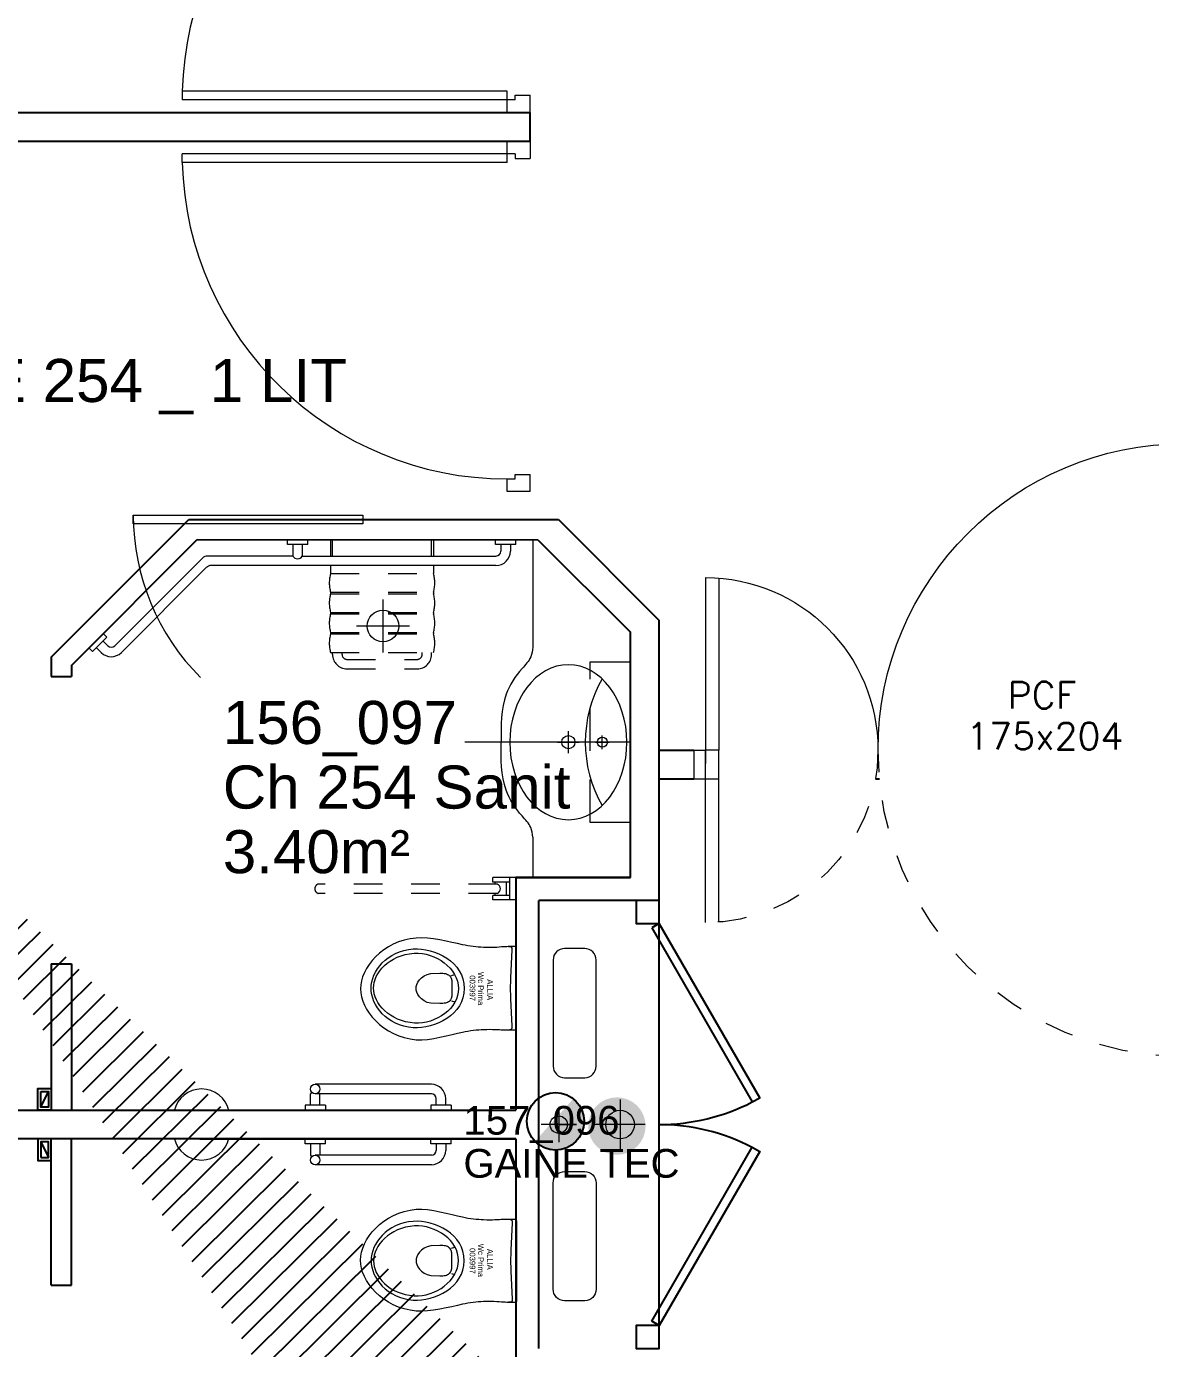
# Model space of a CAD drawing. Header units: millimetres. Extents: x -11 to 211, y -5 to 120.
# Drawn here: x 155.096 to 159.012, y 95.491 to 100.096 of the extents above; entities that cross this region are included whole.
import ezdxf
from ezdxf.enums import TextEntityAlignment as Align

# ---------------------------------------------------------------- set-up
doc = ezdxf.new("R2010")
doc.units = ezdxf.units.MM
doc.header["$LTSCALE"] = 0.1
doc.header["$MEASUREMENT"] = 0
for name, pattern in [('AXES2', [1.125, 0.75, -0.125, 0.125, -0.125]), ('CACHÉ', [0.25, 0.125, -0.125]), ('CONTINU', [0]), ('HIDDEN2', [0.1875, 0.125, -0.0625])]:
    doc.linetypes.add(name, pattern=pattern)
doc.layers.get('0').update_dxf_attribs({"linetype": 'CONTINUOUS'})
for name, color, linetype in [('150 Chute Eaux Usées -Eaux Vannes', 7, 'CONTINUOUS'), ('A_AGENC', 204, 'CONTINUOUS'), ('A_Etiqu_Gaine', 8, 'CONTINUOUS'), ('A_Etiqu_Gaine_ancien', 8, 'CONTINUOUS'), ('A_Etiqu_Gaine_code', 8, 'CONTINUOUS'), ('A_Etiqu_Local', 8, 'CONTINUOUS'), ('A_HACH_STRUC', 7, 'CONTINUOUS'), ('A_MUR_CLOIS', 7, 'CONTINU'), ('A_MURS_CLOI', 7, 'CONTINUOUS')]:
    doc.layers.add(name, color=color, linetype=linetype)
for name, color, linetype, lineweight in [('A_PORT', 8, 'CONTINUOUS', 0), ('A_PORTE', 8, 'CONTINU', 0), ('A_SANI', 5, 'CONTINU', 0)]:
    doc.layers.add(name, color=color, linetype=linetype, lineweight=lineweight)
doc.styles.add('Attribut', font='arial.ttf')
doc.styles.add('ROMANS8', font='romans8', dxfattribs={"height": 10})

# ---------------------------------------------------------------- blocks, each defined once
blk = doc.blocks.new('A_Etiqu_Local')
at = {"style": 'Attribut', "flags": 1}
for tag, p in [('CODE_HOPITAL', (-0.4463, 1.632)), ('CODE_SITE', (-0.4463, 1.407)), ('CODE_BATIMENT', (-0.4463, 1.182)), ('CODE_SECTEUR', (-0.4463, 0.957)), ('CODE_ETAGE', (-0.4463, 0.732)), ('NOM_NORMALISE', (-0.4463, -0.843)), ('SECTEUR_ACTIVITE', (-0.4463, -1.068)), ('SOUS_SECTEUR_ACTIVITE', (-0.4463, -1.293)), ('VOLUME', (-0.4463, -1.518)), ('SERVICE', (-0.4463, -1.743)), ('CODE_UG', (-0.4463, -1.968)), ('CODE_UA', (-0.4463, -2.193)), ('CODE_POLE', (-0.4463, -2.418)), ('OCCUPANT_EXTERNE', (-0.4463, -2.643)), ('DISPONIBILITE', (-0.4463, -2.868)), ('ACCES_HANDICAPES', (-0.4463, -3.093)), ('NATURE_SOL', (-0.4463, -3.318)), ('RISQUE_LABORATOIRE', (-0.4463, -3.543)), ('AMIANTE', (-0.4463, -3.768))]:
    blk.add_attdef(tag, p, '', height=0.15, dxfattribs=at)
at = {"layer": 'A_Etiqu_Local', "style": 'Attribut'}
for tag, p in [('CODE_PIECE', (-0.4463, 0.282)), ('NOM_USAGE', (-0.4463, 0.057)), ('SURFACE', (-0.4463, -0.168))]:
    blk.add_attdef(tag, p, '', height=0.15, dxfattribs=at)
blk = doc.blocks.new('A_Etiqu_Gaine')
at = {"style": 'Attribut', "flags": 1}
for tag, p in [('CODE_HOPITAL', (-0.4323, 0.8651)), ('CODE_SITE', (-0.4323, 0.7151)), ('CODE_BATIMENT', (-0.4323, 0.5651)), ('CODE_SECTEUR', (-0.4323, 0.4151)), ('CODE_ETAGE', (-0.4323, 0.2651)), ('NOM_NORMALISE', (-0.4323, -0.3349)), ('SECTEUR_ACTIVITE', (-0.4323, -0.4849)), ('SOUS_SECTEUR_ACTIVITE', (-0.4323, -0.6349)), ('SURFACE', (-0.4323, -0.7849)), ('CODE_UG', (-0.4323, -0.9349)), ('CODE_POLE', (-0.4323, -1.0849)), ('AMIANTE', (-0.4323, -1.2349))]:
    blk.add_attdef(tag, p, '', height=0.1, dxfattribs=at)
at = {"layer": 'A_Etiqu_Gaine', "style": 'Attribut'}
blk.add_attdef('NOM_USAGE', (-0.4323, -0.1849), '', height=0.1, dxfattribs=at)
at = {"layer": 'A_Etiqu_Gaine_ancien', "style": 'Attribut'}
blk.add_attdef('CODE_PIECE_ANCIEN', (-0.4323, 0.1151), '', height=0.1, dxfattribs=at)
at = {"layer": 'A_Etiqu_Gaine_code', "style": 'Attribut'}
blk.add_attdef('CODE_PIECE', (-0.4323, -0.0349), '', height=0.1, dxfattribs=at)
blk = doc.blocks.new('-P175bt10')
at = {"layer": 'A_PORT', "linetype": 'Continuous'}
for p, q in [((0.0408, 1.1675), (0.0408, 0.1)), ((0.0875, 1.1665), (0.0875, 0.1)), ((1.6625, 0.699), (1.6625, 0.1)), ((1.7092, 0.7008), (1.7092, 0.1)), ((0, 0.1), (0, 0)), ((0, 0.1), (0.0408, 0.1)), ((0.0408, 0.1), (0.0875, 0.1)), ((0.0408, 0.1), (0.0408, 0.0533)), ((0.0408, -0.9675), (0.0408, 0.1)), ((0.0875, -0.9665), (0.0875, 0.1)), ((1.6625, 0.1), (1.7092, 0.1)), ((1.6625, -0.499), (1.6625, 0.1)), ((1.7092, 0.1), (1.7092, 0.0533)), ((1.75, 0.1), (1.7092, 0.1)), ((1.7092, -0.5008), (1.7092, 0.1)), ((1.75, 0.1), (1.75, 0))]:
    blk.add_line(p, q, dxfattribs=at)
at = {"layer": 'A_PORT'}
for p, q in [((0, 0), (0.0875, 0)), ((1.75, 0), (1.6625, 0))]:
    blk.add_line(p, q, dxfattribs=at)
at = {"layer": 'A_PORT', "linetype": 'Continuous'}
for centre, radius, start, end in [((0.0408, 0.1), 1.0675, 0, 90), ((1.7092, 0.1), 0.6008, 90, 180)]:
    blk.add_arc(centre, radius, start, end, dxfattribs=at)
at = {"layer": 'A_PORT', "linetype": 'CACHÉ'}
for centre, radius, start, end in [((0.0408, 0.1), 1.0675, 270, 0), ((1.7092, 0.1), 0.6008, 180, 270)]:
    blk.add_arc(centre, radius, start, end, dxfattribs=at)
at = {"layer": 'A_PORT', "linetype": 'Continuous', "style": 'ROMANS8'}
for tag, p in [('PCF', (0.5371, 0.2448)), ('175X204', (0.5272, 0.1021))]:
    blk.add_attdef(tag, text='', height=0.0933, dxfattribs=at).set_placement(p, align=Align.CENTER)

msp = doc.modelspace()

# ---------------------------------------------------------------- hatches: boundary and pattern name
at = {"layer": '150 Chute Eaux Usées -Eaux Vannes', "linetype": 'Continuous'}
for points in [[(156.8672, 96.2131, 0.673684), (157.0389, 96.2828, 0.229561), (157.0009, 96.3612)], [(157.0527, 96.2663, 1), (157.2527, 96.2663, 1)]]:
    msp.add_hatch(color=8, dxfattribs=at).paths.add_polyline_path(points)
at = {"layer": 'A_HACH_STRUC'}
h = msp.add_hatch(dxfattribs=at)
h.set_pattern_fill('ANSI31', color=8, scale=0.5, angle=359.76959, style=0)
h.paths.add_polyline_path([(160.0499, 113.8961), (159.5499, 113.8961), (159.5499, 114.3961), (160.0499, 114.3961)])
h.paths.add_polyline_path([(159.2999, 106.6962), (159.2999, 107.1962), (160.0499, 107.1962), (160.0499, 106.6962)])
h.paths.add_polyline_path([(167.2499, 106.6962), (166.7499, 106.6962), (166.7499, 107.1962), (167.2499, 107.1962)])
h.paths.add_polyline_path([(152.8499, 77.8962), (152.3499, 77.8962), (152.3499, 78.3962), (152.8499, 78.3962)])
h.paths.add_polyline_path([(159.5499, 77.8962), (159.3999, 77.8962), (159.3999, 78.3962), (160.0499, 78.3962), (160.0499, 77.8962)], flags=16)
h.paths.add_polyline_path([(174.4499, 107.1962), (174.4499, 106.6962), (173.9499, 106.6962), (173.9499, 107.1962)])
h.paths.add_polyline_path([(174.4499, 99.9962), (173.9499, 99.9962), (173.9499, 99.4962), (174.4499, 99.4962)])
h.paths.add_polyline_path([(159.4501, 92.3962), (159.4501, 92.6462), (160.1999, 92.6462), (160.1999, 92.3962)], flags=17)
h.paths.add_polyline_path([(159.4501, 92.3962), (159.4501, 92.6462)], flags=16)
h.paths.add_polyline_path([(159.4501, 92.9462), (159.4501, 92.6962)], flags=16)
h.paths.add_polyline_path([(159.4501, 92.9462), (159.4501, 92.6962), (160.1999, 92.6962), (160.1999, 92.9462)], flags=17)
h.paths.add_polyline_path([(160.0499, 85.5962), (160.0499, 85.0962), (159.5499, 85.0962), (159.5499, 85.5962)], flags=17)
h.paths.add_polyline_path([(152.8499, 85.5962), (152.8499, 85.0962), (152.3499, 85.0962), (152.3499, 85.5962)])
h.paths.add_polyline_path([(145.9999, 85.5962), (145.9999, 85.0962), (145.4999, 85.0962), (145.4999, 85.5962)])
h.paths.add_polyline_path([(145.9999, 78.3962), (145.9999, 77.8962), (145.4999, 77.8962), (145.4999, 78.3962)])
edge = h.paths.add_edge_path()
edge.add_line((166.3748, 85.3966), (166.3748, 85.2962))
edge.add_line((166.3748, 78.1965), (166.3748, 78.0962))
edge.add_line((167.0998, 85.2217), (167.0998, 85.4714))
edge.add_line((166.8749, 85.0963), (166.8749, 85.2217))
edge.add_line((167.0998, 85.2217), (166.8749, 85.2217))
edge.add_line((167.0998, 85.4714), (166.8749, 85.4714))
edge.add_line((166.8749, 85.5962), (166.8749, 85.4714))
edge.add_line((166.8749, 85.0962), (166.3748, 85.0962))
edge.add_line((166.3748, 85.0962), (166.3748, 85.2962))
edge.add_line((166.3748, 85.3966), (166.3748, 85.5962))
edge.add_line((166.3748, 85.5962), (166.8749, 85.5962))
edge.add_line((152.3749, 99.6216), (152.3749, 99.8713))
edge.add_line((152.3749, 99.6216), (152.5999, 99.6216))
edge.add_line((152.3749, 99.8713), (152.5999, 99.8713))
edge.add_line((152.5999, 99.9962), (152.5999, 99.8713))
edge.add_line((153.0999, 99.7965), (153.0999, 99.9962))
edge.add_line((153.0999, 99.9962), (152.5999, 99.9962))
edge.add_line((152.5999, 99.4962), (152.5999, 99.6216))
edge.add_line((152.5999, 99.4962), (153.0999, 99.4962))
edge.add_line((153.0999, 99.4962), (153.0999, 99.7965))
edge.add_line((167.0998, 78.0217), (167.0998, 78.2714))
edge.add_line((166.8749, 77.8962), (166.8749, 78.0217))
edge.add_line((167.0998, 78.0217), (166.8749, 78.0217))
edge.add_line((167.0998, 78.2714), (166.8749, 78.2714))
edge.add_line((166.8749, 78.3962), (166.8749, 78.2714))
edge.add_line((166.8749, 77.8962), (166.3748, 77.8962))
edge.add_line((166.3748, 77.8962), (166.3748, 78.0962))
edge.add_line((166.3748, 78.1965), (166.3748, 78.3962))
edge.add_line((166.3748, 78.3962), (166.8749, 78.3962))

# ---------------------------------------------------------------- linework, layer by layer
at = {"layer": '150 Chute Eaux Usées -Eaux Vannes', "color": 8, "linetype": 'Continuous'}
msp.add_circle((156.9389, 96.2828), 0.1, dxfattribs=at)
at = {"layer": 'A_AGENC', "color": 8, "linetype": 'Continuous'}
msp.add_line((157.3001, 95.5713), (157.3001, 96.9713), dxfattribs=at)
for points in [[(157.2741, 96.9563), (157.6241, 96.3501), (157.6501, 96.3651), (157.3001, 96.9713)], [(157.2741, 95.5863), (157.6241, 96.1925), (157.6501, 96.1775), (157.3001, 95.5713)]]:
    msp.add_lwpolyline(points, close=True, dxfattribs=at)
for centre, radius, start, end in [((157.2984, 96.9838), 0.7125, 270.1319, 297.1996), ((157.3001, 95.5713), 0.7, 62.4561, 90)]:
    msp.add_arc(centre, radius, start, end, dxfattribs=at)
at = {"layer": 'A_MUR_CLOIS', "color": 8, "linetype": 'Continuous'}
for p, q in [((153.0999, 99.7965), (156.8501, 99.7965)), ((156.8501, 99.696), (156.8501, 99.7965)), ((153.0999, 99.6961), (156.8501, 99.6961)), ((155.1824, 97.8993), (155.6617, 98.3787)), ((155.6617, 98.3787), (156.9487, 98.3787)), ((156.9487, 98.3787), (157.3001, 98.0273)), ((155.2524, 97.8703), (155.6907, 98.3087)), ((155.6907, 98.3087), (156.8776, 98.3083)), ((156.8776, 98.3083), (157.2001, 97.9859)), ((157.3001, 97.052), (157.3001, 98.0273)), ((157.2001, 97.132), (157.2001, 97.9859)), ((155.1824, 97.8993), (155.1824, 97.8317)), ((155.2524, 97.8703), (155.2524, 97.8317)), ((155.1824, 97.8317), (155.2524, 97.8317)), ((156.8005, 97.132), (156.8005, 96.3213)), ((157.2001, 97.132), (156.8005, 97.132)), ((157.2001, 97.1313), (156.8005, 97.1313)), ((157.3001, 97.0513), (156.8805, 97.0513)), ((155.1824, 96.8317), (155.2524, 96.8317)), ((155.1824, 96.8317), (155.1824, 96.3218)), ((155.2524, 96.8317), (155.2524, 96.3218)), ((155.1454, 96.3318), (155.1724, 96.3868)), ((152.4749, 96.3213), (156.8005, 96.322)), ((155.7001, 96.322), (156.8005, 96.322)), ((155.6201, 96.2213), (152.4749, 96.2213)), ((156.8005, 96.2213), (152.4749, 96.2213)), ((155.1455, 96.2115), (155.1724, 96.1565)), ((155.1824, 95.7116), (155.1824, 96.2215)), ((155.2524, 95.7116), (155.2524, 96.2215)), ((155.7001, 96.2213), (156.8005, 96.2213)), ((156.8005, 96.2213), (156.8005, 95.4113)), ((155.1824, 95.7116), (155.2524, 95.7116))]:
    msp.add_line(p, q, dxfattribs=at)
at = {"layer": 'A_MUR_CLOIS', "color": 8}
msp.add_line((156.8805, 95.4913), (156.8805, 97.0513), dxfattribs=at)
at = {"layer": 'A_MUR_CLOIS', "color": 8, "linetype": 'Continuous'}
for points in [[(157.3001, 97.0513), (157.2201, 97.0513), (157.2201, 96.9713), (157.3001, 96.9713)], [(155.1455, 96.3868), (155.1724, 96.3868), (155.1724, 96.3318), (155.1455, 96.3318)], [(155.1455, 96.1565), (155.1724, 96.1565), (155.1724, 96.2115), (155.1455, 96.2115)], [(157.3001, 95.5713), (157.2201, 95.5713), (157.2201, 95.4913), (157.3001, 95.4913)]]:
    msp.add_lwpolyline(points, close=True, dxfattribs=at)
for points in [[(155.1824, 96.3218), (155.1355, 96.3218), (155.1355, 96.3968), (155.1824, 96.3968)], [(155.1355, 96.2215), (155.1355, 96.1465), (155.1824, 96.1465)]]:
    msp.add_lwpolyline(points, dxfattribs=at)
at = {"layer": 'A_MURS_CLOI', "color": 8}
for p, q in [((157.3001, 97.5757), (157.4206, 97.5757)), ((157.3001, 97.4757), (157.4206, 97.4757)), ((158.0539, 97.4757), (158.067, 97.4757))]:
    msp.add_line(p, q, dxfattribs=at)
at = {"layer": 'A_PORTE', "color": 8, "linetype": 'Continuous'}
for p, q in [((156.7701, 99.8704), (155.6385, 99.8704)), ((155.6385, 99.8704), (155.6385, 99.8404)), ((156.7978, 99.8404), (155.6385, 99.8404)), ((156.7701, 99.7965), (156.7701, 99.8704)), ((156.7978, 99.8564), (156.8501, 99.8564)), ((156.7978, 99.8404), (156.7978, 99.8564)), ((156.8501, 99.7965), (156.8501, 99.8564)), ((156.8501, 99.7965), (156.7701, 99.7965)), ((156.8501, 99.696), (156.7701, 99.696)), ((156.7701, 99.6221), (156.7701, 99.696)), ((156.8501, 99.696), (156.8501, 99.6361)), ((156.7978, 99.6521), (155.6385, 99.6521)), ((155.6385, 99.6221), (155.6385, 99.6521)), ((156.7978, 99.6521), (156.7978, 99.6361)), ((156.7701, 99.6221), (155.6385, 99.6221)), ((156.7978, 99.6361), (156.8501, 99.6361)), ((156.7701, 98.5201), (156.7978, 98.5201)), ((156.7701, 98.4762), (156.7701, 98.5201)), ((156.7978, 98.5361), (156.8501, 98.5361)), ((156.7978, 98.5201), (156.7978, 98.5361)), ((156.8501, 98.4762), (156.8501, 98.5361)), ((156.8501, 98.4762), (156.7701, 98.4762))]:
    msp.add_line(p, q, dxfattribs=at)
msp.add_lwpolyline([(156.2679, 98.3641), (155.4679, 98.3641), (155.4679, 98.3941), (156.2679, 98.3941)], close=True, dxfattribs=at)
for centre, radius, start, end in [((156.7701, 99.8404), 1.132, 90, 178.4814), ((156.7701, 99.6521), 1.132, 181.5186, 270), ((156.2679, 98.3941), 0.8, 180, 225.0001)]:
    msp.add_arc(centre, radius, start, end, dxfattribs=at)
at = {"layer": 'A_SANI', "color": 8, "linetype": 'Continuous'}
for p, q in [((156.005, 98.292), (156.005, 98.3087)), ((156.0757, 98.292), (156.005, 98.292)), ((156.0238, 98.292), (156.0238, 98.2517)), ((156.0568, 98.292), (156.0568, 98.2517)), ((156.0757, 98.292), (156.0757, 98.3087)), ((156.7297, 98.292), (156.7297, 98.3087)), ((156.8004, 98.292), (156.7297, 98.292)), ((156.7485, 98.292), (156.7485, 98.2687)), ((156.7815, 98.292), (156.7815, 98.2687)), ((156.8004, 98.292), (156.8004, 98.3087)), ((156.8596, 98.3083), (156.8596, 97.9343)), ((155.4032, 97.939), (155.7086, 98.2444)), ((156.0238, 98.2517), (155.7263, 98.2517)), ((155.4265, 97.9156), (155.7223, 98.2114)), ((156.7315, 98.2187), (155.74, 98.2187)), ((156.338, 97.9156), (156.338, 98.1001)), ((156.4303, 98.0079), (156.2458, 98.0079)), ((155.3261, 97.9187), (155.3761, 97.9687)), ((155.3792, 97.939), (155.3627, 97.9554)), ((155.3761, 97.9687), (155.3642, 97.9806)), ((155.3261, 97.9187), (155.3142, 97.9306)), ((155.3558, 97.9156), (155.3394, 97.9321)), ((156.9836, 97.565), (156.9836, 97.6415)), ((157.1019, 97.5793), (157.1019, 97.6271)), ((156.9453, 97.6032), (157.0218, 97.6032)), ((157.078, 97.6032), (157.1258, 97.6032)), ((156.8596, 97.2721), (156.8596, 97.1335)), ((156.8005, 97.1318), (156.721, 97.1318)), ((156.721, 97.1159), (156.721, 97.1318)), ((156.7795, 97.0538), (156.7795, 97.1318)), ((156.7795, 97.1159), (156.721, 97.1159)), ((156.7286, 97.1093), (156.7286, 97.1159)), ((156.7286, 97.0696), (156.7286, 97.0763)), ((156.7685, 97.0696), (156.7685, 97.1159)), ((156.7795, 97.0696), (156.721, 97.0696)), ((156.721, 97.0538), (156.721, 97.0696)), ((156.8005, 97.0538), (156.721, 97.0538)), ((156.5065, 96.4118), (156.1019, 96.4118)), ((156.1373, 96.3385), (156.0666, 96.3385)), ((156.0666, 96.3385), (156.0666, 96.3218)), ((156.0854, 96.3385), (156.0854, 96.3788)), ((156.5065, 96.3788), (156.1019, 96.3788)), ((156.1184, 96.3385), (156.1184, 96.3788)), ((156.1373, 96.3385), (156.1373, 96.3218)), ((156.5047, 96.3385), (156.5047, 96.3218)), ((156.5754, 96.3385), (156.5047, 96.3385)), ((156.5235, 96.3385), (156.5235, 96.3618)), ((156.5565, 96.3385), (156.5565, 96.3618)), ((156.5754, 96.3385), (156.5754, 96.3218)), ((157.1638, 96.3592), (157.1638, 96.1835)), ((156.1373, 96.3218), (156.0666, 96.3218)), ((156.9501, 96.3329), (156.9501, 96.2099)), ((156.9501, 96.3329), (156.9501, 96.2099)), ((157.0116, 96.2714), (156.8886, 96.2714)), ((156.9501, 96.2714), (157.0116, 96.2714)), ((157.2517, 96.2714), (157.076, 96.2714)), ((156.1373, 96.2215), (156.0666, 96.2215)), ((156.0666, 96.2047), (156.0666, 96.2215)), ((156.1373, 96.2047), (156.0666, 96.2047)), ((156.0854, 96.2047), (156.0854, 96.1645)), ((156.1184, 96.2047), (156.1184, 96.1645)), ((156.1373, 96.2047), (156.1373, 96.2215)), ((156.5047, 96.2047), (156.5047, 96.2215)), ((156.5754, 96.2047), (156.5047, 96.2047)), ((156.5235, 96.2047), (156.5235, 96.1815)), ((156.5565, 96.2047), (156.5565, 96.1815)), ((156.5754, 96.2047), (156.5754, 96.2215)), ((156.5065, 96.1645), (156.1019, 96.1645)), ((156.5065, 96.1315), (156.1019, 96.1315))]:
    msp.add_line(p, q, dxfattribs=at)
at = {"layer": 'A_SANI', "color": 8, "linetype": 'HIDDEN2', "ltscale": 0.5}
for p, q in [((156.1554, 98.3087), (156.1554, 98.2517)), ((156.1622, 98.2517), (156.1622, 98.3087)), ((156.5072, 98.2517), (156.5072, 98.3087)), ((156.514, 98.3087), (156.514, 98.2517)), ((156.1554, 98.2187), (156.1554, 98.1904)), ((156.1554, 98.1904), (156.514, 98.1904)), ((156.514, 98.2187), (156.514, 98.1904)), ((156.1554, 98.1254), (156.514, 98.1254)), ((156.1554, 98.1254), (156.1554, 98.1204)), ((156.1554, 98.1204), (156.514, 98.1204)), ((156.514, 98.1254), (156.514, 98.1204)), ((156.1554, 98.0554), (156.514, 98.0554)), ((156.1554, 98.0554), (156.1554, 98.0504)), ((156.1554, 98.0504), (156.514, 98.0504)), ((156.514, 98.0554), (156.514, 98.0504)), ((156.1554, 97.9854), (156.514, 97.9854)), ((156.1554, 97.9854), (156.1554, 97.9804)), ((156.1554, 97.9804), (156.514, 97.9804)), ((156.514, 97.9854), (156.514, 97.9804)), ((156.1554, 97.9154), (156.514, 97.9154)), ((156.1622, 97.9087), (156.1622, 97.9154)), ((156.1952, 97.9087), (156.1952, 97.9154)), ((156.4742, 97.9087), (156.4742, 97.9154)), ((156.5072, 97.9087), (156.5072, 97.9154)), ((156.2122, 97.8917), (156.4572, 97.8917)), ((156.2122, 97.8587), (156.4572, 97.8587)), ((156.7362, 97.1093), (156.1125, 97.1093)), ((156.7362, 97.0763), (156.1125, 97.0763))]:
    msp.add_line(p, q, dxfattribs=at)
at = {"layer": 'A_SANI', "color": 8}
msp.add_line((156.0568, 98.2517), (156.7315, 98.2517), dxfattribs=at)
at = {"layer": 'A_SANI', "color": 8, "linetype": 'AXES2', "ltscale": 12}
msp.add_line((157.2001, 97.6032), (156.6234, 97.6032), dxfattribs=at)
at = {"layer": 'A_SANI', "color": 8, "linetype": 'HIDDEN2', "ltscale": 12}
msp.add_lwpolyline([(157.2001, 97.3232), (157.0601, 97.3232), (157.0601, 97.8832), (157.2001, 97.8832)], close=True, dxfattribs=at)
at = {"layer": 'A_SANI', "color": 8, "linetype": 'Continuous'}
for points in [[(157.0405, 96.8848), (156.9705, 96.8848, 0.414214), (156.9305, 96.8448), (156.9305, 96.4748, 0.414214), (156.9705, 96.4348), (157.0405, 96.4348, 0.414213), (157.0805, 96.4748), (157.0805, 96.8448, 0.414214)], [(157.0405, 95.658), (156.9705, 95.658, -0.414214), (156.9305, 95.698), (156.9305, 96.068, -0.414214), (156.9705, 96.108), (157.0405, 96.108, -0.414214), (157.0805, 96.068), (157.0805, 95.698, -0.414213)]]:
    msp.add_lwpolyline(points, format="xyb", close=True, dxfattribs=at)
for centre, radius in [((156.338, 98.0079), 0.055), ((156.9836, 97.6032), 0.023), ((157.1019, 97.6032), 0.0175), ((156.1019, 96.3953), 0.0165), ((156.9501, 96.2714), 0.03), ((157.1638, 96.2714), 0.05), ((156.1019, 96.148), 0.0165)]:
    msp.add_circle(centre, radius, dxfattribs=at)
for centre, radius, start, end in [((156.7315, 98.2687), 0.05, 270, 0), ((156.7315, 98.2687), 0.017, 270, 0), ((155.7263, 98.2267), 0.025, 90, 135), ((156.0403, 98.2609), 0.0189, 209.1351, 330.8649), ((155.74, 98.1937), 0.025, 90, 135), ((155.3912, 97.951), 0.05, 225, 315), ((155.3912, 97.951), 0.017, 225, 315), ((157.4902, 97.6032), 0.4476, 150.4275, 209.5725), ((156.7295, 97.0928), 0.0178, 291.9288, 68.0712), ((155.7058, 96.2977), 0.0977, 12.9059, 167.0881), ((156.1019, 96.3696), 0.0189, 129.8881, 150.8649), ((156.5065, 96.3618), 0.05, 0, 90), ((156.5065, 96.3618), 0.017, 0, 90), ((155.7058, 96.2455), 0.0977, 192.9119, 347.0941), ((156.1019, 96.1737), 0.0189, 209.1351, 230.1119), ((156.5065, 96.1815), 0.017, 270, 0), ((156.5065, 96.1815), 0.05, 270, 0)]:
    msp.add_arc(centre, radius, start, end, dxfattribs=at)
at = {"layer": 'A_SANI', "color": 8, "linetype": 'HIDDEN2', "ltscale": 0.5}
for centre, radius, start, end in [((156.2677, 98.1579), 0.1169, 163.865, 196.135), ((156.4016, 98.1579), 0.1169, 343.865, 16.135), ((156.2677, 98.0879), 0.1169, 163.865, 196.135), ((156.4016, 98.0879), 0.1169, 343.865, 16.135), ((156.2677, 98.0179), 0.1169, 163.865, 196.135), ((156.4016, 98.0179), 0.1169, 343.865, 16.135), ((156.2677, 97.9479), 0.1169, 163.865, 196.135), ((156.4016, 97.9479), 0.1169, 343.865, 16.135), ((156.2122, 97.9087), 0.05, 180, 270), ((156.2122, 97.9087), 0.017, 180, 270), ((156.4572, 97.9087), 0.05, 270, 0), ((156.4572, 97.9087), 0.017, 270, 0), ((156.1178, 97.0928), 0.0173, 107.7939, 252.2061)]:
    msp.add_arc(centre, radius, start, end, dxfattribs=at)
at = {"layer": 'A_SANI', "color": 8, "linetype": 'Continuous', "extrusion": (0, 0, -1)}
msp.add_ellipse((156.9836, 97.6032), major_axis=(0, -0.27), ratio=0.755556, dxfattribs=at)
at = {"layer": 'A_SANI', "color": 8, "linetype": 'Continuous'}
for points in [[(156.8596, 97.9343), (156.8525, 97.9001), (156.8226, 97.8602), (156.767, 97.7703), (156.7496, 97.6032)], [(156.8596, 97.2721), (156.8525, 97.3063), (156.8226, 97.3462), (156.767, 97.4361), (156.7496, 97.6032)]]:
    msp.add_spline(points, degree=3, dxfattribs=at)
for points, knots in [([(156.7726, 96.6016), (156.772, 96.6014), (156.757, 96.6015), (156.756, 96.6015), (156.756, 96.6015), (156.7412, 96.602), (156.719, 96.6041), (156.6877, 96.6027), (156.6877, 96.6027), (156.6692, 96.602), (156.639, 96.5992), (156.6146, 96.5937), (156.6146, 96.5937), (156.5726, 96.5843), (156.5014, 96.5629), (156.4537, 96.567), (156.4537, 96.567), (156.3375, 96.5769), (156.2581, 96.6719), (156.2599, 96.7441), (156.2599, 96.7441), (156.2578, 96.8163), (156.3372, 96.9113), (156.4533, 96.9212), (156.4533, 96.9212), (156.5011, 96.9253), (156.5723, 96.9075), (156.6143, 96.8978), (156.6143, 96.8978), (156.6397, 96.8924), (156.6643, 96.8895), (156.6877, 96.8883), (156.6877, 96.8883), (156.7245, 96.8865), (156.7494, 96.8904), (156.7638, 96.8907), (156.7638, 96.8907), (156.7645, 96.8907), (156.7734, 96.8912), (156.774, 96.8913), (156.774, 96.8913), (156.774, 96.8913), (156.7949, 96.8919), (156.7949, 96.8919), (156.7949, 96.8919), (156.8015, 96.8921), (156.8028, 96.8892), (156.8028, 96.8842), (156.8028, 96.8842), (156.8028, 96.8842), (156.8026, 96.7441), (156.8026, 96.7441), (156.8026, 96.7441), (156.8026, 96.7441), (156.8026, 96.6086), (156.8026, 96.6086), (156.8026, 96.6086), (156.8026, 96.6035), (156.8013, 96.6007), (156.7948, 96.6009), (156.7948, 96.6009), (156.7948, 96.6009), (156.7726, 96.6016), (156.7726, 96.6016)], [0, 0, 0, 0, 0.0625, 0.0625, 0.0625, 0.0625, 0.125, 0.125, 0.125, 0.125, 0.1875, 0.1875, 0.1875, 0.1875, 0.25, 0.25, 0.25, 0.25, 0.3125, 0.3125, 0.3125, 0.3125, 0.375, 0.375, 0.375, 0.375, 0.4375, 0.4375, 0.4375, 0.4375, 0.5, 0.5, 0.5, 0.5, 0.5625, 0.5625, 0.5625, 0.5625, 0.625, 0.625, 0.625, 0.625, 0.6875, 0.6875, 0.6875, 0.6875, 0.75, 0.75, 0.75, 0.75, 0.8125, 0.8125, 0.8125, 0.8125, 0.875, 0.875, 0.875, 0.875, 0.9375, 0.9375, 0.9375, 0.9375, 1, 1, 1, 1]), ([(156.621, 96.7459), (156.6209, 96.8384), (156.5182, 96.8883), (156.4433, 96.883), (156.4433, 96.883), (156.3512, 96.8764), (156.2964, 96.8052), (156.2964, 96.7459), (156.2964, 96.7459), (156.2964, 96.6867), (156.3512, 96.6155), (156.4434, 96.6089), (156.4434, 96.6089), (156.518, 96.6036), (156.6212, 96.6535), (156.621, 96.7459)], [0, 0, 0, 0, 0.25, 0.25, 0.25, 0.25, 0.5, 0.5, 0.5, 0.5, 0.75, 0.75, 0.75, 0.75, 1, 1, 1, 1]), ([(156.7678, 96.6014), (156.7826, 96.6012), (156.7889, 96.6032), (156.7884, 96.6138), (156.7884, 96.6138), (156.7884, 96.6138), (156.7833, 96.7092), (156.7833, 96.7092), (156.7833, 96.7092), (156.7822, 96.7298), (156.7823, 96.7624), (156.7833, 96.7829), (156.7833, 96.7829), (156.7833, 96.7829), (156.7881, 96.88), (156.7881, 96.88), (156.7881, 96.88), (156.7885, 96.8891), (156.7842, 96.8907), (156.7745, 96.8907)], [0, 0, 0, 0, 0.2, 0.2, 0.2, 0.2, 0.4, 0.4, 0.4, 0.4, 0.6, 0.6, 0.6, 0.6, 0.8, 0.8, 0.8, 0.8, 1, 1, 1, 1]), ([(156.6008, 96.7457), (156.5997, 96.8143), (156.5216, 96.873), (156.4467, 96.8682), (156.4467, 96.8682), (156.3588, 96.8626), (156.3048, 96.799), (156.3048, 96.7467), (156.3048, 96.7467), (156.3048, 96.6943), (156.3602, 96.6304), (156.4481, 96.6248), (156.4481, 96.6248), (156.5224, 96.6201), (156.602, 96.6771), (156.6008, 96.7457)], [0, 0, 0, 0, 0.25, 0.25, 0.25, 0.25, 0.5, 0.5, 0.5, 0.5, 0.75, 0.75, 0.75, 0.75, 1, 1, 1, 1]), ([(156.5776, 96.7458), (156.5776, 96.7458), (156.5777, 96.7736), (156.5777, 96.7736), (156.5777, 96.7736), (156.576, 96.7855), (156.571, 96.789), (156.5687, 96.7911), (156.5687, 96.7911), (156.5663, 96.7933), (156.5593, 96.7963), (156.5554, 96.7971), (156.5554, 96.7971), (156.5493, 96.7984), (156.5421, 96.7985), (156.5363, 96.7987), (156.5363, 96.7987), (156.5363, 96.7987), (156.5046, 96.7977), (156.5046, 96.7977), (156.5046, 96.7977), (156.4672, 96.7923), (156.453, 96.7606), (156.4532, 96.7458), (156.4532, 96.7458), (156.453, 96.7311), (156.4672, 96.6994), (156.5046, 96.694), (156.5046, 96.694), (156.5046, 96.694), (156.5363, 96.693), (156.5363, 96.693), (156.5363, 96.693), (156.5421, 96.6932), (156.5493, 96.6932), (156.5554, 96.6945), (156.5554, 96.6945), (156.5593, 96.6954), (156.5663, 96.6983), (156.5687, 96.7005), (156.5687, 96.7005), (156.571, 96.7027), (156.5759, 96.7061), (156.5777, 96.7181), (156.5777, 96.7181), (156.5777, 96.7181), (156.5776, 96.7458), (156.5776, 96.7458)], [0, 0, 0, 0, 0.083333, 0.083333, 0.083333, 0.083333, 0.166667, 0.166667, 0.166667, 0.166667, 0.25, 0.25, 0.25, 0.25, 0.333333, 0.333333, 0.333333, 0.333333, 0.416667, 0.416667, 0.416667, 0.416667, 0.5, 0.5, 0.5, 0.5, 0.583333, 0.583333, 0.583333, 0.583333, 0.666667, 0.666667, 0.666667, 0.666667, 0.75, 0.75, 0.75, 0.75, 0.833333, 0.833333, 0.833333, 0.833333, 0.916667, 0.916667, 0.916667, 0.916667, 1, 1, 1, 1]), ([(156.7726, 95.9417), (156.772, 95.9418), (156.757, 95.9418), (156.756, 95.9418), (156.756, 95.9418), (156.7412, 95.9413), (156.719, 95.9392), (156.6877, 95.9405), (156.6877, 95.9405), (156.6692, 95.9413), (156.639, 95.9441), (156.6146, 95.9496), (156.6146, 95.9496), (156.5726, 95.9589), (156.5014, 95.9804), (156.4537, 95.9763), (156.4537, 95.9763), (156.3375, 95.9664), (156.2581, 95.8714), (156.2599, 95.7992), (156.2599, 95.7992), (156.2578, 95.727), (156.3372, 95.632), (156.4533, 95.6221), (156.4533, 95.6221), (156.5011, 95.618), (156.5723, 95.6358), (156.6143, 95.6455), (156.6143, 95.6455), (156.6397, 95.6508), (156.6643, 95.6538), (156.6877, 95.6549), (156.6877, 95.6549), (156.7245, 95.6568), (156.7494, 95.6529), (156.7638, 95.6525), (156.7638, 95.6525), (156.7645, 95.6525), (156.7734, 95.652), (156.774, 95.652), (156.774, 95.652), (156.774, 95.652), (156.7949, 95.6514), (156.7949, 95.6514), (156.7949, 95.6514), (156.8015, 95.6512), (156.8028, 95.654), (156.8028, 95.659), (156.8028, 95.659), (156.8028, 95.659), (156.8026, 95.7991), (156.8026, 95.7991), (156.8026, 95.7991), (156.8026, 95.7991), (156.8026, 95.9347), (156.8026, 95.9347), (156.8026, 95.9347), (156.8026, 95.9397), (156.8013, 95.9426), (156.7948, 95.9424), (156.7948, 95.9424), (156.7948, 95.9424), (156.7726, 95.9417), (156.7726, 95.9417)], [0, 0, 0, 0, 0.0625, 0.0625, 0.0625, 0.0625, 0.125, 0.125, 0.125, 0.125, 0.1875, 0.1875, 0.1875, 0.1875, 0.25, 0.25, 0.25, 0.25, 0.3125, 0.3125, 0.3125, 0.3125, 0.375, 0.375, 0.375, 0.375, 0.4375, 0.4375, 0.4375, 0.4375, 0.5, 0.5, 0.5, 0.5, 0.5625, 0.5625, 0.5625, 0.5625, 0.625, 0.625, 0.625, 0.625, 0.6875, 0.6875, 0.6875, 0.6875, 0.75, 0.75, 0.75, 0.75, 0.8125, 0.8125, 0.8125, 0.8125, 0.875, 0.875, 0.875, 0.875, 0.9375, 0.9375, 0.9375, 0.9375, 1, 1, 1, 1]), ([(156.621, 95.7973), (156.6209, 95.7049), (156.5182, 95.655), (156.4433, 95.6603), (156.4433, 95.6603), (156.3512, 95.6669), (156.2964, 95.7381), (156.2964, 95.7973), (156.2964, 95.7973), (156.2964, 95.8566), (156.3512, 95.9278), (156.4434, 95.9343), (156.4434, 95.9343), (156.518, 95.9397), (156.6212, 95.8898), (156.621, 95.7973)], [0, 0, 0, 0, 0.25, 0.25, 0.25, 0.25, 0.5, 0.5, 0.5, 0.5, 0.75, 0.75, 0.75, 0.75, 1, 1, 1, 1]), ([(156.6008, 95.7976), (156.5997, 95.729), (156.5216, 95.6703), (156.4467, 95.675), (156.4467, 95.675), (156.3588, 95.6806), (156.3048, 95.7443), (156.3048, 95.7966), (156.3048, 95.7966), (156.3048, 95.8489), (156.3602, 95.9128), (156.4481, 95.9184), (156.4481, 95.9184), (156.5224, 95.9232), (156.602, 95.8662), (156.6008, 95.7976)], [0, 0, 0, 0, 0.25, 0.25, 0.25, 0.25, 0.5, 0.5, 0.5, 0.5, 0.75, 0.75, 0.75, 0.75, 1, 1, 1, 1]), ([(156.7678, 95.9418), (156.7826, 95.9421), (156.7889, 95.94), (156.7884, 95.9295), (156.7884, 95.9295), (156.7884, 95.9295), (156.7833, 95.834), (156.7833, 95.834), (156.7833, 95.834), (156.7822, 95.8135), (156.7823, 95.7809), (156.7833, 95.7604), (156.7833, 95.7604), (156.7833, 95.7604), (156.7881, 95.6633), (156.7881, 95.6633), (156.7881, 95.6633), (156.7885, 95.6541), (156.7842, 95.6526), (156.7745, 95.6525)], [0, 0, 0, 0, 0.2, 0.2, 0.2, 0.2, 0.4, 0.4, 0.4, 0.4, 0.6, 0.6, 0.6, 0.6, 0.8, 0.8, 0.8, 0.8, 1, 1, 1, 1]), ([(156.5776, 95.7975), (156.5776, 95.7975), (156.5777, 95.7697), (156.5777, 95.7697), (156.5777, 95.7697), (156.576, 95.7578), (156.571, 95.7543), (156.5687, 95.7522), (156.5687, 95.7522), (156.5663, 95.75), (156.5593, 95.747), (156.5554, 95.7462), (156.5554, 95.7462), (156.5493, 95.7449), (156.5421, 95.7448), (156.5363, 95.7446), (156.5363, 95.7446), (156.5363, 95.7446), (156.5046, 95.7456), (156.5046, 95.7456), (156.5046, 95.7456), (156.4672, 95.751), (156.453, 95.7827), (156.4532, 95.7975), (156.4532, 95.7975), (156.453, 95.8122), (156.4672, 95.8439), (156.5046, 95.8493), (156.5046, 95.8493), (156.5046, 95.8493), (156.5363, 95.8503), (156.5363, 95.8503), (156.5363, 95.8503), (156.5421, 95.8501), (156.5493, 95.85), (156.5554, 95.8487), (156.5554, 95.8487), (156.5593, 95.8479), (156.5663, 95.8449), (156.5687, 95.8427), (156.5687, 95.8427), (156.571, 95.8406), (156.5759, 95.8372), (156.5777, 95.8252), (156.5777, 95.8252), (156.5777, 95.8252), (156.5776, 95.7975), (156.5776, 95.7975)], [0, 0, 0, 0, 0.083333, 0.083333, 0.083333, 0.083333, 0.166667, 0.166667, 0.166667, 0.166667, 0.25, 0.25, 0.25, 0.25, 0.333333, 0.333333, 0.333333, 0.333333, 0.416667, 0.416667, 0.416667, 0.416667, 0.5, 0.5, 0.5, 0.5, 0.583333, 0.583333, 0.583333, 0.583333, 0.666667, 0.666667, 0.666667, 0.666667, 0.75, 0.75, 0.75, 0.75, 0.833333, 0.833333, 0.833333, 0.833333, 0.916667, 0.916667, 0.916667, 0.916667, 1, 1, 1, 1])]:
    msp.add_open_spline(points, degree=3, knots=knots, dxfattribs=at)
for points in [[(156.5765, 96.7908), (156.5765, 96.7908), (156.5885, 96.7943), (156.5885, 96.7943)], [(156.5765, 96.7026), (156.5765, 96.7026), (156.5885, 96.6992), (156.5885, 96.6992)], [(156.5765, 95.8407), (156.5765, 95.8407), (156.5885, 95.8441), (156.5885, 95.8441)], [(156.5765, 95.7524), (156.5765, 95.7524), (156.5885, 95.749), (156.5885, 95.749)]]:
    msp.add_open_spline(points, degree=3, dxfattribs=at)

# ---------------------------------------------------------------- block references
at = {"layer": 'A_AGENC', "color": 8, "linetype": 'Continuous'}
msp.add_blockref('A_Etiqu_Gaine', (157.0503, 96.2713), dxfattribs=at).add_auto_attribs({'CODE_PIECE': '157_096', 'NOM_USAGE': 'GAINE TEC'})
at = {"layer": 'A_Etiqu_Local', "color": 8}
ref = msp.add_blockref('A_Etiqu_Local', (154.4925, 98.731), dxfattribs=at)
ref.add_attrib('CODE_PIECE', '154_098', (154.0462, 99.013), dxfattribs={"height": 0.15, "style": 'Attribut'})
ref.add_attrib('NOM_USAGE', 'CHAMBRE 254 _ 1 LIT', (154.0462, 98.788), dxfattribs={"height": 0.15, "style": 'Attribut'})
ref.add_attrib('SURFACE', '10.97m²', (154.0462, 98.563), dxfattribs={"height": 0.15, "style": 'Attribut'})
ref = msp.add_blockref('A_Etiqu_Local', (156.2262, 97.315), dxfattribs=at)
ref.add_attrib('CODE_PIECE', '156_097', (155.7799, 97.597), dxfattribs={"height": 0.15, "style": 'Attribut'})
ref.add_attrib('NOM_USAGE', 'Ch 254 Sanit', (155.7799, 97.372), dxfattribs={"height": 0.15, "style": 'Attribut'})
ref.add_attrib('SURFACE', '3.40m²', (155.7799, 97.147), dxfattribs={"height": 0.15, "style": 'Attribut'})
at = {"layer": 'A_PORT', "color": 8}
ref = msp.add_blockref('-P175bt10', (159.1706, 97.4757), dxfattribs=dict(at, xscale=-1))
ref.add_attrib('175X204', '175x204', dxfattribs={"linetype": 'Continuous', "height": 0.09333, "style": 'ROMANS8'}).set_placement((158.6434, 97.5778), align=Align.CENTER)
ref.add_attrib('PCF', 'PCF', dxfattribs={"linetype": 'Continuous', "height": 0.09333, "style": 'ROMANS8'}).set_placement((158.6335, 97.7205), align=Align.CENTER)

# ---------------------------------------------------------------- texts
at = {"layer": 'A_SANI', "color": 8, "char_height": 0.02, "rotation": 270}
for s, insert, width, attachment_point in [('Wc Prima', (156.6886, 96.6871), 0.235064, 3), ('003997', (156.6596, 96.7021), 0.178565, 3), ('ALLIA', (156.7205, 96.7046), 0.149832, 3), ('003997', (156.6596, 95.8412), 0.178565, 1), ('Wc Prima', (156.6886, 95.8562), 0.235064, 1), ('ALLIA', (156.7205, 95.8387), 0.149832, 1)]:
    msp.add_mtext(s, dxfattribs=dict(at, insert=insert, width=width, attachment_point=attachment_point))

doc.saveas('drawing.dxf')
